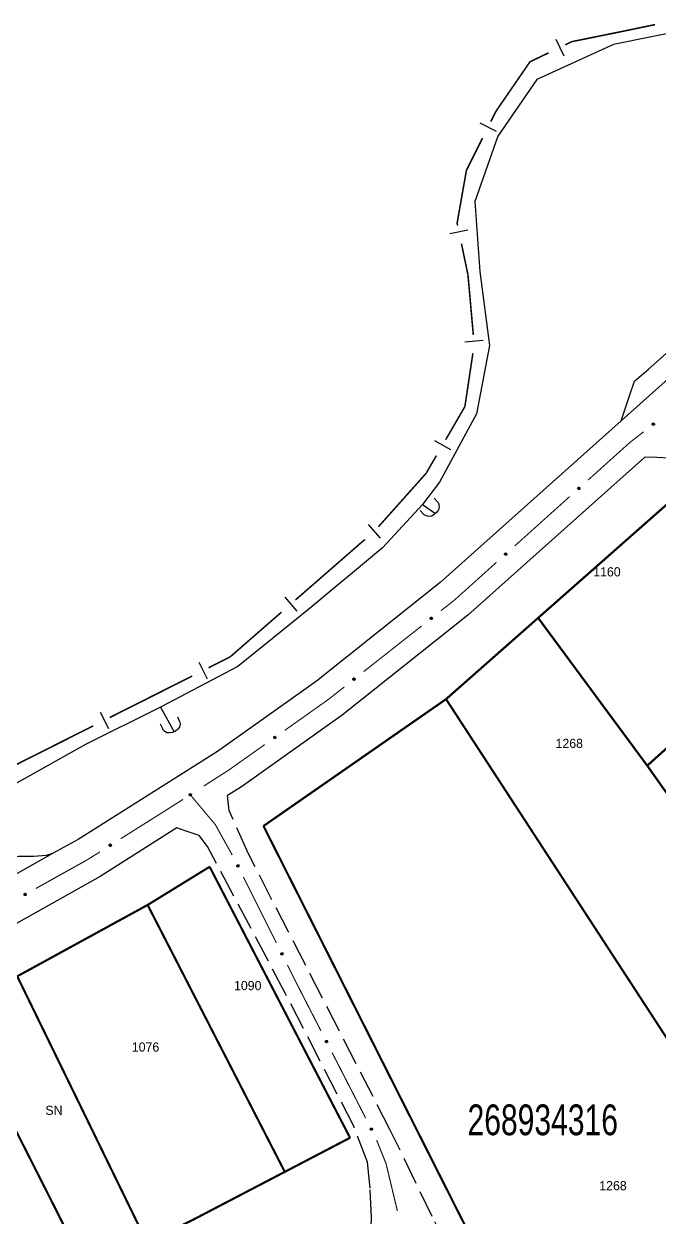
# Model space of a CAD drawing. Extents: x 205807 to 207855, y 4874692 to 4876446.
# Drawn here: x 206843.6 to 206947, y 4876194 to 4876388.1 of the extents above; entities that cross this region are included whole.
import ezdxf
from ezdxf.enums import TextEntityAlignment as Align

# ---------------------------------------------------------------- set-up
doc = ezdxf.new("R2010")
doc.units = 0
doc.header["$LTSCALE"] = 1.5
doc.header["$MEASUREMENT"] = 0
doc.linetypes.add('TRACO_11', pattern=[8, 3, -1, 3, -1])
doc.linetypes.add('TRACO_25', pattern=[8, 3, -1, 1, -1, 1, -1])
for name, color, linetype in [('CD_MALHA_LOTES', 7, 'CONTINUOUS'), ('CD_TXT_QUADRA', 7, 'CONTINUOUS'), ('HD-CURSO-PERENE', 170, 'CONTINUOUS'), ('LM-LIM-SETORES-BAIRROS', 250, 'CONTINUOUS'), ('RU-QUADRA', 210, 'CONTINUOUS'), ('SV-EIXO-RUA-PAV', 20, 'CONTINUOUS'), ('SV-FX-DOM-EST', 20, 'CONTINUOUS'), ('SV-PONTE-BUEIRO', 251, 'CONTINUOUS'), ('SV-RUA-NAO-PAV', 7, 'CONTINUOUS'), ('SV-RUA-PAVIM', 7, 'CONTINUOUS'), ('Th_NmrPort', 1, 'CONTINUOUS')]:
    doc.layers.add(name, color=color, linetype=linetype)
doc.styles.add('ARIAL', font='ARIAL.SHX')

# ---------------------------------------------------------------- blocks, each defined once
blk = doc.blocks.new('COD119', base_point=(206910.585966, 4876308.450231))
at = {"layer": 'SV-PONTE-BUEIRO'}
blk.add_lwpolyline([(206909.075966, 4876306.450231), (206909.075966, 4876307.283564), (206909.075966, 4876307.408564), (206909.201799, 4876307.741897), (206909.453466, 4876308.116897), (206909.830966, 4876308.325231), (206910.334299, 4876308.450231), (206910.837633, 4876308.450231), (206911.340966, 4876308.325231), (206911.718466, 4876308.116897), (206911.970133, 4876307.741897), (206912.095966, 4876307.408564), (206912.095966, 4876307.283564), (206912.095966, 4876306.450231)], dxfattribs=at)

msp = doc.modelspace()

# ---------------------------------------------------------------- linework, layer by layer
at = {"layer": 'CD_MALHA_LOTES', "linetype": 'Continuous', "const_width": 0.35, "flags": 128}
for points in [[(206927.296779, 4876291.463806), (206950.35817, 4876311.802683), (206956.142619, 4876302.631304)], [(206912.314957, 4876278.250664), (206927.296779, 4876291.463806)], [(206945.041522, 4876267.431613), (206927.296779, 4876291.463806)], [(206882.620648, 4876257.615039), (206912.314957, 4876278.250664)], [(206956.140664, 4876210.93356), (206912.314957, 4876278.250664)], [(206945.041522, 4876267.431613), (206956.142082, 4876277.429588)], [(206956.141534, 4876251.725286), (206945.041522, 4876267.431613)], [(206929.006185, 4876166.088669), (206914.639738, 4876194.146502), (206882.620648, 4876257.615039)], [(206863.774331, 4876244.775558), (206873.860594, 4876250.982416)], [(206873.860594, 4876250.982416), (206896.701001, 4876206.90028)], [(206842.567219, 4876233.166364), (206863.774331, 4876244.775558)], [(206886.086438, 4876201.3594), (206863.774331, 4876244.775558)], [(206863.652333, 4876189.912639), (206842.567219, 4876233.166364)], [(206854.361603, 4876184.207787), (206849.098987, 4876194.730954), (206832.563925, 4876227.423082)], [(206896.701001, 4876206.90028), (206886.086438, 4876201.3594)], [(206886.086438, 4876201.3594), (206871.058022, 4876193.514456), (206863.652333, 4876189.912639)]]:
    msp.add_lwpolyline(points, dxfattribs=at)
at = {"layer": 'HD-CURSO-PERENE', "linetype": 'Continuous'}
for points in [[(206956.144441, 4876388.091233, 2.238405), (206951.655798, 4876387.201262, 2.238405), (206939.56253, 4876384.721065, 2.238405), (206927.10506, 4876379.029947, 2.238405), (206920.723054, 4876369.819302, 2.238405), (206916.981408, 4876359.178507, 2.238405), (206917.790779, 4876347.786899, 2.238405), (206919.395411, 4876335.786089, 2.238405), (206917.277066, 4876324.677035, 2.238405), (206911.276191, 4876313.560895, 2.238405), (206908.494275, 4876309.926718, 2.238405), (206901.998512, 4876302.881272, 2.238405), (206889.972558, 4876292.882487, 2.238405), (206878.429683, 4876283.57883, 2.238405), (206865.887537, 4876276.963027, 2.238405), (206853.676652, 4876270.893929, 2.238405), (206841.558472, 4876264.098319, 2.238405)], [(206908.494275, 4876309.926718, 2.238405), (206910.59, 4876308.45, 5.46)], [(206865.89, 4876276.96, 2.24), (206868.08, 4876272.95, 5.46)]]:
    msp.add_polyline3d(points, dxfattribs=at)
at = {"layer": 'LM-LIM-SETORES-BAIRROS', "const_width": 0.25}
for points in [[(206946.303641, 4876387.969203), (206941.407669, 4876386.954578)], [(206940.752554, 4876386.818814), (206933.567789, 4876385.362035)], [(206941.407669, 4876386.954578), (206940.752554, 4876386.818814)], [(206932.773175, 4876385.20092), (206931.701689, 4876384.685019)], [(206933.567789, 4876385.362035), (206932.773175, 4876385.20092)], [(206925.96624, 4876381.923507), (206920.508095, 4876373.984387)], [(206926.295679, 4876382.082126), (206925.96624, 4876381.923507)], [(206928.998684, 4876383.383572), (206926.295679, 4876382.082126)], [(206920.419849, 4876373.856029), (206919.595083, 4876372.206497)], [(206920.508095, 4876373.984387), (206920.419849, 4876373.856029)], [(206918.253442, 4876369.523215), (206916.017373, 4876365.05108)], [(206915.629783, 4876364.275899), (206914.216331, 4876356.266337)], [(206916.017373, 4876365.05108), (206915.629783, 4876364.275899)], [(206914.216331, 4876356.266337), (206914.117131, 4876355.704203)], [(206914.117131, 4876355.704203), (206914.204914, 4876355.284097)], [(206914.818527, 4876352.347521), (206915.841216, 4876347.453227)], [(206915.841216, 4876347.453227), (206915.881892, 4876347.258562)], [(206915.881892, 4876347.258562), (206916.749682, 4876337.495924)], [(206916.680943, 4876334.517779), (206915.49422, 4876326.606288)], [(206915.377675, 4876325.829322), (206912.254219, 4876320.456979)], [(206915.49422, 4876326.606288), (206915.377675, 4876325.829322)], [(206910.746358, 4876317.863458), (206909.238496, 4876315.269936)], [(206909.074957, 4876314.988649), (206901.304152, 4876306.275928)], [(206909.238496, 4876315.269936), (206909.074957, 4876314.988649)], [(206899.115407, 4876304.23114), (206887.808048, 4876294.374993)], [(206885.546576, 4876292.403763), (206877.254513, 4876285.175922)], [(206877.183207, 4876285.113768), (206873.694996, 4876283.357466)], [(206877.254513, 4876285.175922), (206877.183207, 4876285.113768)], [(206871.015473, 4876282.008335), (206857.617855, 4876275.262682)], [(206854.938332, 4876273.913551), (206841.540714, 4876267.167897)]]:
    msp.add_lwpolyline(points, dxfattribs=at)
at = {"layer": 'LM-LIM-SETORES-BAIRROS'}
for points in [[(206930.149964, 4876385.602706), (206931.451411, 4876382.899701)], [(206917.806228, 4876371.98289), (206920.48951, 4876370.641249)], [(206912.941164, 4876353.998432), (206915.87774, 4876354.612045)], [(206915.344113, 4876336.367042), (206918.332331, 4876336.632661)], [(206910.454838, 4876320.346403), (206913.04836, 4876318.838541)], [(206899.63744, 4876306.676029), (206901.608669, 4876304.414557)], [(206886.068609, 4876294.848652), (206888.039839, 4876292.587181)], [(206872.127256, 4876284.247518), (206873.476387, 4876281.567994)], [(206856.050115, 4876276.152733), (206857.399246, 4876273.47321)]]:
    msp.add_lwpolyline(points, dxfattribs=at)
at = {"layer": 'RU-QUADRA', "linetype": 'Continuous', "const_width": 0.18, "flags": 128}
for points in [[(206929.006185, 4876166.088669), (206914.639738, 4876194.146502), (206882.620648, 4876257.615039), (206912.314957, 4876278.250664), (206927.296779, 4876291.463806), (206950.35817, 4876311.802683), (206956.142619, 4876302.631304), (206966.27908, 4876286.559709), (206967.94702, 4876287.992234), (207009.581467, 4876225.239784), (207008.644222, 4876224.224462), (207006.967658, 4876224.249161), (207020.138416, 4876206.437247), (207026.001258, 4876197.364524), (207023.528257, 4876195.725663), (207004.431437, 4876182.552642)], [(206833.167324, 4876173.733616), (206854.361603, 4876184.207787), (206863.652333, 4876189.912639), (206871.058022, 4876193.514456), (206886.086438, 4876201.3594), (206896.701001, 4876206.90028), (206873.860594, 4876250.982416), (206863.774331, 4876244.775558), (206842.567219, 4876233.166364)]]:
    msp.add_lwpolyline(points, dxfattribs=at)
at = {"layer": 'SV-EIXO-RUA-PAV', "const_width": 0.18}
for points in [[(206944.455556, 4876321.742944), (206942.877169, 4876320.514656)], [(206942.201731, 4876319.989036), (206935.39994, 4876313.877491)], [(206942.877169, 4876320.514656), (206942.201731, 4876319.989036)], [(206932.424575, 4876311.204066), (206923.49848, 4876303.18379)], [(206920.523115, 4876300.510364), (206913.828544, 4876294.495158)], [(206913.691644, 4876294.37215), (206911.480117, 4876292.628947)], [(206913.828544, 4876294.495158), (206913.691644, 4876294.37215)], [(206908.338695, 4876290.152767), (206898.914429, 4876282.724228)], [(206895.773007, 4876280.248048), (206893.41694, 4876278.390913)], [(206893.198135, 4876278.218443), (206886.083352, 4876273.174381)], [(206893.41694, 4876278.390913), (206893.198135, 4876278.218443)], [(206882.820211, 4876270.86096), (206877.109715, 4876266.812474)], [(206877.044428, 4876266.766189), (206872.904926, 4876264.107123)], [(206877.109715, 4876266.812474), (206877.044428, 4876266.766189)], [(206869.535684, 4876261.951174), (206866.159369, 4876259.806297)], [(206870.710138, 4876262.697272), (206874.565812, 4876258.100123)], [(206866.014098, 4876259.714011), (206859.390984, 4876255.541448)], [(206866.159369, 4876259.806297), (206866.014098, 4876259.714011)], [(206874.565812, 4876258.100123), (206874.789402, 4876257.833535)], [(206874.789402, 4876257.833535), (206877.534285, 4876252.892745)], [(206853.959093, 4876252.119357), (206845.592522, 4876247.452744)], [(206854.314435, 4876252.343222), (206853.959093, 4876252.119357)], [(206856.006618, 4876253.409297), (206854.314435, 4876252.343222)], [(206879.354239, 4876249.33144), (206884.720802, 4876238.598313)], [(206886.509657, 4876235.020605), (206887.851297, 4876232.337323)], [(206887.851297, 4876232.337323), (206888.28235, 4876231.475218)], [(206888.28235, 4876231.475218), (206891.949373, 4876224.324523)], [(206893.77464, 4876220.765253), (206899.250439, 4876210.087443)], [(206901.030709, 4876206.50769), (206902.516271, 4876202.793783)], [(206902.516271, 4876202.793783), (206902.559772, 4876202.685031)], [(206902.559772, 4876202.685031), (206904.395337, 4876195.018849)]]:
    msp.add_lwpolyline(points, dxfattribs=at)
at = {"layer": 'SV-EIXO-RUA-PAV'}
for points in [[(206946.214941, 4876322.972598), (206946.209576, 4876322.923985), (206946.195024, 4876322.883301), (206946.17312, 4876322.852863), (206946.146751, 4876322.831012), (206946.117256, 4876322.811696), (206946.083222, 4876322.798782), (206946.042274, 4876322.792816), (206945.99347, 4876322.797856), (206945.952774, 4876322.815503), (206945.921783, 4876322.83538), (206945.897415, 4876322.861565), (206945.879131, 4876322.890532), (206945.866886, 4876322.926328), (206945.861245, 4876322.967884), (206945.867501, 4876323.016835), (206945.882041, 4876323.056622), (206945.904, 4876323.085508), (206945.930479, 4876323.109839), (206945.960828, 4876323.129198), (206945.994309, 4876323.141682), (206946.03616, 4876323.147286), (206946.084393, 4876323.140471), (206946.124241, 4876323.126422), (206946.153427, 4876323.104874), (206946.176794, 4876323.078266), (206946.196528, 4876323.048918), (206946.210934, 4876323.015247), (206946.214941, 4876322.972598)], [(206934.092706, 4876312.554926), (206934.090788, 4876312.506055), (206934.079146, 4876312.464445), (206934.059447, 4876312.432535), (206934.034687, 4876312.408876), (206934.00663, 4876312.387525), (206933.973594, 4876312.372239), (206933.93317, 4876312.363396), (206933.884132, 4876312.364976), (206933.842291, 4876312.379704), (206933.809973, 4876312.397343), (206933.783817, 4876312.421741), (206933.763532, 4876312.449344), (206933.748789, 4876312.484185), (206933.740227, 4876312.525239), (206933.743009, 4876312.57451), (206933.754702, 4876312.615225), (206933.774567, 4876312.645589), (206933.799261, 4876312.67173), (206933.828166, 4876312.693184), (206933.860681, 4876312.708002), (206933.902032, 4876312.716548), (206933.950626, 4876312.713158), (206933.991367, 4876312.701959), (206934.022002, 4876312.682526), (206934.047191, 4876312.657635), (206934.068948, 4876312.629755), (206934.085696, 4876312.597185), (206934.092706, 4876312.554926)], [(206922.191246, 4876301.861224), (206922.189328, 4876301.812354), (206922.177686, 4876301.770744), (206922.157987, 4876301.738834), (206922.133227, 4876301.715175), (206922.10517, 4876301.693824), (206922.072134, 4876301.678538), (206922.031709, 4876301.669695), (206921.982672, 4876301.671275), (206921.94083, 4876301.686003), (206921.908513, 4876301.703642), (206921.882356, 4876301.728039), (206921.862071, 4876301.755643), (206921.847328, 4876301.790484), (206921.838767, 4876301.831538), (206921.841549, 4876301.880809), (206921.853242, 4876301.921523), (206921.873106, 4876301.951888), (206921.897801, 4876301.978029), (206921.926706, 4876301.999483), (206921.959221, 4876302.014301), (206922.000572, 4876302.022847), (206922.049166, 4876302.019456), (206922.089907, 4876302.008257), (206922.120542, 4876301.988825), (206922.145731, 4876301.963934), (206922.167488, 4876301.936053), (206922.184236, 4876301.903484), (206922.191246, 4876301.861224)], [(206910.090391, 4876291.39335), (206910.085329, 4876291.344704), (206910.07103, 4876291.303931), (206910.049316, 4876291.273356), (206910.023083, 4876291.251342), (206909.993709, 4876291.231842), (206909.959757, 4876291.218717), (206909.918847, 4876291.212496), (206909.870013, 4876291.217233), (206909.829207, 4876291.234626), (206909.798093, 4876291.25431), (206909.773563, 4876291.280342), (206909.755098, 4876291.309195), (206909.742631, 4876291.344914), (206909.736732, 4876291.386434), (206909.742682, 4876291.435423), (206909.756975, 4876291.4753), (206909.778754, 4876291.504321), (206909.805081, 4876291.528817), (206909.835308, 4876291.548365), (206909.868711, 4876291.561057), (206909.910526, 4876291.566921), (206909.9588, 4876291.560407), (206909.998735, 4876291.546606), (206910.028055, 4876291.52524), (206910.051588, 4876291.498778), (206910.071503, 4876291.469554), (206910.086118, 4876291.435973), (206910.090391, 4876291.39335)], [(206897.524703, 4876281.48863), (206897.51964, 4876281.439985), (206897.505341, 4876281.399211), (206897.483627, 4876281.368637), (206897.457395, 4876281.346622), (206897.428021, 4876281.327123), (206897.394068, 4876281.313998), (206897.353158, 4876281.307777), (206897.304324, 4876281.312513), (206897.263518, 4876281.329906), (206897.232405, 4876281.34959), (206897.207874, 4876281.375623), (206897.18941, 4876281.404475), (206897.176942, 4876281.440194), (206897.171043, 4876281.481714), (206897.176994, 4876281.530703), (206897.191286, 4876281.57058), (206897.213065, 4876281.599602), (206897.239392, 4876281.624097), (206897.269619, 4876281.643645), (206897.303022, 4876281.656337), (206897.344837, 4876281.662201), (206897.393112, 4876281.655687), (206897.433047, 4876281.641887), (206897.462366, 4876281.620521), (206897.485899, 4876281.594058), (206897.505815, 4876281.564834), (206897.52043, 4876281.531254), (206897.524703, 4876281.48863)], [(206884.63266, 4876272.010967), (206884.625132, 4876271.962641), (206884.608781, 4876271.922647), (206884.585542, 4876271.893214), (206884.558225, 4876271.872561), (206884.527899, 4876271.854579), (206884.493323, 4876271.843195), (206884.45215, 4876271.83906), (206884.40362, 4876271.846271), (206884.36375, 4876271.865714), (206884.333676, 4876271.886953), (206884.3105, 4876271.914198), (206884.293525, 4876271.943951), (206884.282887, 4876271.980257), (206884.279105, 4876272.022023), (206884.287536, 4876272.070647), (206884.303836, 4876272.109746), (206884.327061, 4876272.137624), (206884.354598, 4876272.160751), (206884.385779, 4876272.178738), (206884.419783, 4876272.189717), (206884.461842, 4876272.19345), (206884.509724, 4876272.184492), (206884.548906, 4876272.168681), (206884.577103, 4876272.145853), (206884.599261, 4876272.11823), (206884.617667, 4876272.088032), (206884.630557, 4876272.053752), (206884.63266, 4876272.010967)], [(206870.890443, 4876262.6814), (206870.880474, 4876262.633518), (206870.862115, 4876262.594405), (206870.837413, 4876262.56619), (206870.809083, 4876262.546949), (206870.777883, 4876262.530529), (206870.742774, 4876262.520914), (206870.701444, 4876262.518874), (206870.653342, 4876262.528537), (206870.614511, 4876262.549978), (206870.585553, 4876262.572716), (206870.563789, 4876262.601101), (206870.548345, 4876262.631677), (206870.539564, 4876262.668476), (206870.537905, 4876262.710381), (206870.548793, 4876262.758514), (206870.567055, 4876262.796736), (206870.591664, 4876262.8234), (206870.62034, 4876262.845099), (206870.652393, 4876262.861481), (206870.686911, 4876262.870721), (206870.729105, 4876262.872315), (206870.77647, 4876262.860939), (206870.8148, 4876262.84316), (206870.841802, 4876262.818932), (206870.86253, 4876262.79022), (206870.87938, 4876262.759127), (206870.890514, 4876262.724237), (206870.890443, 4876262.6814)], [(206857.879045, 4876254.458822), (206857.868895, 4876254.410978), (206857.850388, 4876254.371934), (206857.82558, 4876254.343812), (206857.797178, 4876254.324678), (206857.765917, 4876254.308375), (206857.730772, 4876254.298893), (206857.689435, 4876254.297008), (206857.64137, 4876254.306853), (206857.602619, 4876254.32844), (206857.573747, 4876254.351286), (206857.55209, 4876254.379753), (206857.536762, 4876254.410388), (206857.528119, 4876254.447219), (206857.526618, 4876254.48913), (206857.537687, 4876254.537221), (206857.556092, 4876254.575375), (206857.580802, 4876254.601945), (206857.609559, 4876254.623537), (206857.641674, 4876254.639798), (206857.676226, 4876254.648908), (206857.718426, 4876254.650343), (206857.765748, 4876254.638789), (206857.804011, 4876254.620866), (206857.830921, 4876254.596536), (206857.851541, 4876254.567746), (206857.868274, 4876254.53659), (206857.879277, 4876254.501658), (206857.879045, 4876254.458822)], [(206878.494015, 4876251.298035), (206878.540628, 4876251.283228), (206878.577662, 4876251.26097), (206878.603207, 4876251.233516), (206878.619454, 4876251.203369), (206878.632602, 4876251.170656), (206878.638581, 4876251.134749), (206878.63639, 4876251.093426), (206878.621864, 4876251.046563), (206878.59657, 4876251.010124), (206878.570994, 4876250.98364), (206878.540534, 4876250.964888), (206878.508541, 4876250.952648), (206878.471037, 4876250.94767), (206878.429182, 4876250.9503), (206878.382413, 4876250.966046), (206878.346256, 4876250.988116), (206878.322245, 4876251.01532), (206878.303587, 4876251.046062), (206878.290564, 4876251.079621), (206878.284898, 4876251.114901), (206878.287621, 4876251.157038), (206878.303775, 4876251.202994), (206878.325375, 4876251.239307), (206878.352235, 4876251.263694), (206878.382914, 4876251.281381), (206878.415565, 4876251.294968), (206878.451409, 4876251.302481), (206878.494015, 4876251.298035)], [(206844.024955, 4876246.452358), (206844.012266, 4876246.405124), (206843.991702, 4876246.367123), (206843.965429, 4876246.340366), (206843.936046, 4876246.322775), (206843.903959, 4876246.308164), (206843.868358, 4876246.30057), (206843.826979, 4876246.300895), (206843.779508, 4876246.313291), (206843.741965, 4876246.336915), (206843.714353, 4876246.36127), (206843.694246, 4876246.390852), (206843.680575, 4876246.422261), (206843.67391, 4876246.459502), (206843.674648, 4876246.501432), (206843.688268, 4876246.548865), (206843.708684, 4876246.585981), (206843.734777, 4876246.611195), (206843.764645, 4876246.631221), (206843.797582, 4876246.645745), (206843.832571, 4876246.652998), (206843.874788, 4876246.652178), (206843.921425, 4876246.638115), (206843.958677, 4876246.618175), (206843.984251, 4876246.592444), (206844.003304, 4876246.562594), (206844.01835, 4876246.530589), (206844.027473, 4876246.495121), (206844.024955, 4876246.452358)], [(206885.649433, 4876236.9872), (206885.696046, 4876236.972393), (206885.733079, 4876236.950135), (206885.758624, 4876236.922681), (206885.774871, 4876236.892534), (206885.78802, 4876236.85982), (206885.793999, 4876236.823914), (206885.791807, 4876236.782591), (206885.777282, 4876236.735728), (206885.751988, 4876236.699289), (206885.726411, 4876236.672805), (206885.695952, 4876236.654053), (206885.663958, 4876236.641813), (206885.626455, 4876236.636835), (206885.5846, 4876236.639465), (206885.53783, 4876236.655211), (206885.501673, 4876236.677281), (206885.477662, 4876236.704485), (206885.459005, 4876236.735227), (206885.445982, 4876236.768786), (206885.440315, 4876236.804066), (206885.443039, 4876236.846203), (206885.459192, 4876236.892158), (206885.480793, 4876236.928472), (206885.507652, 4876236.952859), (206885.538331, 4876236.970546), (206885.570982, 4876236.984132), (206885.606826, 4876236.991646), (206885.649433, 4876236.9872)], [(206892.894394, 4876222.722969), (206892.941156, 4876222.708638), (206892.978415, 4876222.686759), (206893.004238, 4876222.659567), (206893.020793, 4876222.629588), (206893.034274, 4876222.59701), (206893.040619, 4876222.561166), (206893.038849, 4876222.519823), (206893.024803, 4876222.472814), (206892.999882, 4876222.436119), (206892.974577, 4876222.409375), (206892.94431, 4876222.390314), (206892.912443, 4876222.377748), (206892.874992, 4876222.372388), (206892.833113, 4876222.37459), (206892.786185, 4876222.389858), (206892.749805, 4876222.411558), (206892.725518, 4876222.438516), (206892.706547, 4876222.469065), (206892.693182, 4876222.50249), (206892.687157, 4876222.537711), (206892.68945, 4876222.579873), (206892.705134, 4876222.625991), (206892.726362, 4876222.662523), (206892.752972, 4876222.687182), (206892.783469, 4876222.705182), (206892.815979, 4876222.719101), (206892.851745, 4876222.726979), (206892.894394, 4876222.722969)], [(206900.195461, 4876208.485889), (206900.242222, 4876208.471559), (206900.279481, 4876208.44968), (206900.305305, 4876208.422487), (206900.321859, 4876208.392508), (206900.33534, 4876208.35993), (206900.341685, 4876208.324086), (206900.339916, 4876208.282744), (206900.325869, 4876208.235734), (206900.300948, 4876208.199039), (206900.275643, 4876208.172296), (206900.245377, 4876208.153234), (206900.213509, 4876208.140668), (206900.176059, 4876208.135308), (206900.134179, 4876208.137511), (206900.087252, 4876208.152779), (206900.050871, 4876208.174479), (206900.026584, 4876208.201437), (206900.007613, 4876208.231986), (206899.994249, 4876208.26541), (206899.988223, 4876208.300631), (206899.990516, 4876208.342793), (206900.0062, 4876208.388911), (206900.027429, 4876208.425444), (206900.054038, 4876208.450103), (206900.084535, 4876208.468102), (206900.117046, 4876208.482021), (206900.152811, 4876208.4899), (206900.195461, 4876208.485889)]]:
    msp.add_lwpolyline(points, close=True, dxfattribs=at)
for points in [[(206946.03616, 4876323.147286), (206945.861245, 4876322.967884)], [(206946.058185, 4876323.140313), (206945.866154, 4876322.949379)], [(206946.084393, 4876323.140471), (206945.866886, 4876322.926328)], [(206945.994309, 4876323.141682), (206945.867501, 4876323.016835)], [(206946.01235, 4876323.139224), (206945.87021, 4876322.99749)], [(206946.101989, 4876323.132904), (206945.876096, 4876322.912162)], [(206946.124241, 4876323.126422), (206945.879131, 4876322.890532)], [(206945.974534, 4876323.132273), (206945.879534, 4876323.041055)], [(206945.960828, 4876323.129198), (206945.882041, 4876323.056622)], [(206946.135623, 4876323.114124), (206945.890347, 4876322.878298)], [(206946.153427, 4876323.104874), (206945.897415, 4876322.861565)], [(206946.162796, 4876323.090315), (206945.909382, 4876322.851615)], [(206946.176794, 4876323.078266), (206945.921783, 4876322.83538)], [(206946.184345, 4876323.060401), (206945.9423, 4876322.827089)], [(206946.196528, 4876323.048918), (206945.952774, 4876322.815503)], [(206946.199911, 4876323.02929), (206945.97701, 4876322.809147)], [(206946.210934, 4876323.015247), (206945.99347, 4876322.797856)], [(206946.211169, 4876322.994826), (206946.019498, 4876322.798985)], [(206946.214941, 4876322.972598), (206946.042274, 4876322.792816)], [(206946.210943, 4876322.946237), (206946.068326, 4876322.800673)], [(206946.209576, 4876322.923985), (206946.083222, 4876322.798782)], [(206946.20138, 4876322.900757), (206946.106619, 4876322.811454)], [(206946.195024, 4876322.883301), (206946.117256, 4876322.811696)], [(206933.902032, 4876312.716548), (206933.740227, 4876312.525239)], [(206933.860681, 4876312.708002), (206933.743009, 4876312.57451)], [(206933.924495, 4876312.711149), (206933.74643, 4876312.507127)], [(206933.878851, 4876312.706825), (206933.747078, 4876312.555405)], [(206933.950626, 4876312.713158), (206933.748789, 4876312.484185)], [(206933.84162, 4876312.69722), (206933.753301, 4876312.599519)], [(206933.828166, 4876312.693184), (206933.754702, 4876312.615225)], [(206933.968713, 4876312.706853), (206933.758977, 4876312.470706)], [(206933.991367, 4876312.701959), (206933.763532, 4876312.449344)], [(206934.003589, 4876312.690495), (206933.775584, 4876312.437932)], [(206934.022002, 4876312.682526), (206933.783817, 4876312.421741)], [(206934.032376, 4876312.668665), (206933.796456, 4876312.412661)], [(206934.047191, 4876312.657635), (206933.809973, 4876312.397343)], [(206934.055984, 4876312.640348), (206933.831024, 4876312.390522)], [(206934.068948, 4876312.629755), (206933.842291, 4876312.379704)], [(206934.073709, 4876312.610414), (206933.866915, 4876312.375076)], [(206934.085696, 4876312.597185), (206933.884132, 4876312.364976)], [(206934.087374, 4876312.576831), (206933.910015, 4876312.367941)], [(206934.092706, 4876312.554926), (206933.93317, 4876312.363396)], [(206934.09058, 4876312.528348), (206933.958601, 4876312.373074)], [(206934.090788, 4876312.506055), (206933.973594, 4876312.372239)], [(206934.084254, 4876312.482306), (206933.996038, 4876312.386533)], [(206934.079146, 4876312.464445), (206934.00663, 4876312.387525)], [(206922.000572, 4876302.022847), (206921.838767, 4876301.831538)], [(206921.959221, 4876302.014301), (206921.841549, 4876301.880809)], [(206922.023035, 4876302.017448), (206921.84497, 4876301.813426)], [(206921.97739, 4876302.013124), (206921.845618, 4876301.861704)], [(206922.049166, 4876302.019456), (206921.847328, 4876301.790484)], [(206921.94016, 4876302.003519), (206921.851841, 4876301.905818)], [(206921.926706, 4876301.999483), (206921.853242, 4876301.921523)], [(206922.067252, 4876302.013152), (206921.857517, 4876301.777005)], [(206922.089907, 4876302.008257), (206921.862071, 4876301.755643)], [(206922.102129, 4876301.996794), (206921.874123, 4876301.744231)], [(206922.120542, 4876301.988825), (206921.882356, 4876301.728039)], [(206922.130915, 4876301.974964), (206921.894996, 4876301.718959)], [(206922.145731, 4876301.963934), (206921.908513, 4876301.703642)], [(206922.154524, 4876301.946647), (206921.929564, 4876301.696821)], [(206922.167488, 4876301.936053), (206921.94083, 4876301.686003)], [(206922.172249, 4876301.916713), (206921.965455, 4876301.681375)], [(206922.184236, 4876301.903484), (206921.982672, 4876301.671275)], [(206922.185914, 4876301.88313), (206922.008555, 4876301.67424)], [(206922.191246, 4876301.861224), (206922.031709, 4876301.669695)], [(206922.18912, 4876301.834647), (206922.057141, 4876301.679373)], [(206922.189328, 4876301.812354), (206922.072134, 4876301.678538)], [(206922.182794, 4876301.788605), (206922.094578, 4876301.692832)], [(206922.177686, 4876301.770744), (206922.10517, 4876301.693824)], [(206909.910526, 4876291.566921), (206909.736732, 4876291.386434)], [(206909.932595, 4876291.560085), (206909.741755, 4876291.36796)], [(206909.9588, 4876291.560407), (206909.742631, 4876291.344914)], [(206909.868711, 4876291.561057), (206909.742682, 4876291.435423)], [(206909.886766, 4876291.558711), (206909.745512, 4876291.416095)], [(206909.976443, 4876291.55295), (206909.751929, 4876291.330806)], [(206909.848994, 4876291.551525), (206909.754564, 4876291.459717)], [(206909.998735, 4876291.546606), (206909.755098, 4876291.309195)], [(206909.835308, 4876291.548365), (206909.756975, 4876291.4753)], [(206910.010194, 4876291.534379), (206909.76639, 4876291.29703)], [(206910.028055, 4876291.52524), (206909.773563, 4876291.280342)], [(206910.037514, 4876291.51074), (206909.785591, 4876291.270467)], [(206910.051588, 4876291.498778), (206909.798093, 4876291.25431)], [(206910.059249, 4876291.480961), (206909.818661, 4876291.246147)], [(206910.071503, 4876291.469554), (206909.829207, 4876291.234626)], [(206910.075009, 4876291.449947), (206909.853483, 4876291.228421)], [(206910.086118, 4876291.435973), (206909.870013, 4876291.217233)], [(206910.086481, 4876291.415553), (206909.896033, 4876291.218524)], [(206910.090391, 4876291.39335), (206909.918847, 4876291.212496)], [(206910.086557, 4876291.366964), (206909.944849, 4876291.220516)], [(206910.085329, 4876291.344704), (206909.959757, 4876291.218717)], [(206910.077278, 4876291.321426), (206909.983075, 4876291.231535)], [(206910.07103, 4876291.303931), (206909.993709, 4876291.231842)], [(206897.344837, 4876281.662201), (206897.171043, 4876281.481714)], [(206897.366906, 4876281.655366), (206897.176067, 4876281.463241)], [(206897.393112, 4876281.655687), (206897.176942, 4876281.440194)], [(206897.303022, 4876281.656337), (206897.176994, 4876281.530703)], [(206897.321078, 4876281.653992), (206897.179824, 4876281.511376)], [(206897.410755, 4876281.64823), (206897.186241, 4876281.426086)], [(206897.283306, 4876281.646805), (206897.188876, 4876281.554998)], [(206897.433047, 4876281.641887), (206897.18941, 4876281.404475)], [(206897.269619, 4876281.643645), (206897.191286, 4876281.57058)], [(206897.444505, 4876281.629659), (206897.200702, 4876281.392311)], [(206897.462366, 4876281.620521), (206897.207874, 4876281.375623)], [(206897.471825, 4876281.60602), (206897.219903, 4876281.365747)], [(206897.485899, 4876281.594058), (206897.232405, 4876281.34959)], [(206897.493561, 4876281.576241), (206897.252972, 4876281.341427)], [(206897.505815, 4876281.564834), (206897.263518, 4876281.329906)], [(206897.50932, 4876281.545227), (206897.287794, 4876281.323701)], [(206897.52043, 4876281.531254), (206897.304324, 4876281.312513)], [(206897.520793, 4876281.510834), (206897.330344, 4876281.313804)], [(206897.524703, 4876281.48863), (206897.353158, 4876281.307777)], [(206897.520868, 4876281.462245), (206897.37916, 4876281.315796)], [(206897.51964, 4876281.439985), (206897.394068, 4876281.313998)], [(206897.511589, 4876281.416706), (206897.417386, 4876281.326815)], [(206897.505341, 4876281.399211), (206897.428021, 4876281.327123)], [(206884.461842, 4876272.19345), (206884.279105, 4876272.022023)], [(206884.509724, 4876272.184492), (206884.282887, 4876271.980257)], [(206884.483535, 4876272.185502), (206884.283184, 4876272.003318)], [(206884.419783, 4876272.189717), (206884.287536, 4876272.070647)], [(206884.437697, 4876272.186457), (206884.289381, 4876272.051201)], [(206884.526965, 4876272.176148), (206884.291458, 4876271.965695)], [(206884.548906, 4876272.168681), (206884.293525, 4876271.943951)], [(206884.399608, 4876272.181199), (206884.300637, 4876272.094306)], [(206884.385779, 4876272.178738), (206884.303836, 4876272.109746)], [(206884.559728, 4876272.155887), (206884.304184, 4876271.931229)], [(206884.577103, 4876272.145853), (206884.3105, 4876271.914198)], [(206884.585813, 4876272.130891), (206884.322011, 4876271.903724)], [(206884.599261, 4876272.11823), (206884.333676, 4876271.886953)], [(206884.606008, 4876272.100047), (206884.353803, 4876271.877756)], [(206884.617667, 4876272.088032), (206884.36375, 4876271.865714)], [(206884.620171, 4876272.068272), (206884.387679, 4876271.858284)], [(206884.630557, 4876272.053752), (206884.40362, 4876271.846271)], [(206884.629882, 4876272.03334), (206884.429672, 4876271.846238)], [(206884.63266, 4876272.010967), (206884.45215, 4876271.83906)], [(206884.62749, 4876271.98481), (206884.478526, 4876271.845748)], [(206884.625132, 4876271.962641), (206884.493323, 4876271.843195)], [(206884.61591, 4876271.939802), (206884.517262, 4876271.854811)], [(206884.608781, 4876271.922647), (206884.527899, 4876271.854579)], [(206870.729105, 4876262.872315), (206870.537905, 4876262.710381)], [(206870.77647, 4876262.860939), (206870.539564, 4876262.668476)], [(206870.750367, 4876262.863277), (206870.54103, 4876262.691493)], [(206870.793266, 4876262.851732), (206870.547384, 4876262.653499)], [(206870.8148, 4876262.84316), (206870.548345, 4876262.631677)], [(206870.686911, 4876262.870721), (206870.548793, 4876262.758514)], [(206870.704636, 4876262.866557), (206870.549648, 4876262.738999)], [(206870.824959, 4876262.829834), (206870.558345, 4876262.618431)], [(206870.66633, 4876262.863238), (206870.563077, 4876262.781478)], [(206870.841802, 4876262.818932), (206870.563789, 4876262.601101)], [(206870.652393, 4876262.861481), (206870.567055, 4876262.796736)], [(206870.849742, 4876262.803547), (206870.574754, 4876262.590057)], [(206870.86253, 4876262.79022), (206870.585553, 4876262.572716)], [(206870.868345, 4876262.771717), (206870.605187, 4876262.562509)], [(206870.87938, 4876262.759127), (206870.614511, 4876262.549978)], [(206870.880879, 4876262.739265), (206870.638032, 4876262.541343)], [(206870.890514, 4876262.724237), (206870.653342, 4876262.528537)], [(206870.888805, 4876262.703886), (206870.679359, 4876262.527183)], [(206870.890443, 4876262.6814), (206870.701444, 4876262.518874)], [(206870.883953, 4876262.655539), (206870.728126, 4876262.524215)], [(206870.880474, 4876262.633518), (206870.742774, 4876262.520914)], [(206870.870104, 4876262.611177), (206870.767272, 4876262.531301)], [(206870.862115, 4876262.594405), (206870.777883, 4876262.530529)], [(206857.718426, 4876254.650343), (206857.526618, 4876254.48913)], [(206857.765748, 4876254.638789), (206857.528119, 4876254.447219)], [(206857.739654, 4876254.641225), (206857.529671, 4876254.47023)], [(206857.782509, 4876254.629518), (206857.535883, 4876254.432212)], [(206857.804011, 4876254.620866), (206857.536762, 4876254.410388)], [(206857.676226, 4876254.648908), (206857.537687, 4876254.537221)], [(206857.693935, 4876254.644677), (206857.538469, 4876254.517704)], [(206857.81412, 4876254.607501), (206857.546712, 4876254.397103)], [(206857.655617, 4876254.641502), (206857.552057, 4876254.560132)], [(206857.830921, 4876254.596536), (206857.55209, 4876254.379753)], [(206857.641674, 4876254.639798), (206857.556092, 4876254.575375)], [(206857.838803, 4876254.581121), (206857.563014, 4876254.368668)], [(206857.851541, 4876254.567746), (206857.573747, 4876254.351286)], [(206857.857287, 4876254.549222), (206857.593343, 4876254.341006)], [(206857.868274, 4876254.53659), (206857.602619, 4876254.32844)], [(206857.869698, 4876254.516722), (206857.626108, 4876254.319717)], [(206857.879277, 4876254.501658), (206857.64137, 4876254.306853)], [(206857.877491, 4876254.481313), (206857.667381, 4876254.305401)], [(206857.879045, 4876254.458822), (206857.689435, 4876254.297008)], [(206857.872457, 4876254.432986), (206857.716136, 4876254.302249)], [(206857.868895, 4876254.410978), (206857.730772, 4876254.298893)], [(206857.858441, 4876254.388675), (206857.755309, 4876254.309187)], [(206857.850388, 4876254.371934), (206857.765917, 4876254.308375)], [(206878.284898, 4876251.114901), (206878.382413, 4876250.966046)], [(206878.287621, 4876251.157038), (206878.429182, 4876250.9503)], [(206878.29024, 4876251.093664), (206878.361027, 4876250.982601)], [(206878.290564, 4876251.079621), (206878.346256, 4876250.988116)], [(206878.290851, 4876251.132108), (206878.401913, 4876250.964904)], [(206878.298784, 4876251.177265), (206878.448291, 4876250.951479)], [(206878.303775, 4876251.202994), (206878.471037, 4876250.94767)], [(206878.31465, 4876251.218761), (206878.486735, 4876250.95392)], [(206878.325375, 4876251.239307), (206878.508541, 4876250.952648)], [(206878.339669, 4876251.248052), (206878.522739, 4876250.961243)], [(206878.352235, 4876251.263694), (206878.540534, 4876250.964888)], [(206878.36835, 4876251.270021), (206878.552641, 4876250.974668)], [(206878.382914, 4876251.281381), (206878.570994, 4876250.98364)], [(206878.401913, 4876251.285277), (206878.583152, 4876251.002129)], [(206878.415565, 4876251.294968), (206878.59657, 4876251.010124)], [(206878.435476, 4876251.29443), (206878.607561, 4876251.03264)], [(206878.451409, 4876251.302481), (206878.621864, 4876251.046563)], [(206878.47148, 4876251.298702), (206878.625868, 4876251.072305)], [(206878.494015, 4876251.298035), (206878.63639, 4876251.093426)], [(206878.519078, 4876251.288938), (206878.633802, 4876251.120514)], [(206878.540628, 4876251.283228), (206878.638581, 4876251.134749)], [(206878.561794, 4876251.270631), (206878.63075, 4876251.160179)], [(206878.577662, 4876251.26097), (206878.632602, 4876251.170656)], [(206843.921425, 4876246.638115), (206843.67391, 4876246.459502)], [(206843.874788, 4876246.652178), (206843.674648, 4876246.501432)], [(206843.895498, 4876246.64194), (206843.676689, 4876246.482397)], [(206843.958677, 4876246.618175), (206843.680575, 4876246.422261)], [(206843.937668, 4876246.627963), (206843.680862, 4876246.444101)], [(206843.850029, 4876246.647828), (206843.688007, 4876246.529333)], [(206843.832571, 4876246.652998), (206843.688268, 4876246.548865)], [(206843.968058, 4876246.604291), (206843.689802, 4876246.408465)], [(206843.984251, 4876246.592444), (206843.694246, 4876246.390852)], [(206843.811596, 4876246.646702), (206843.703841, 4876246.570976)], [(206843.991298, 4876246.57663), (206843.704563, 4876246.3792)], [(206843.797582, 4876246.645745), (206843.708684, 4876246.585981)], [(206844.003304, 4876246.562594), (206843.714353, 4876246.36127)], [(206844.008053, 4876246.54379), (206843.733372, 4876246.349958)], [(206844.01835, 4876246.530589), (206843.741965, 4876246.336915)], [(206844.018712, 4876246.510674), (206843.764954, 4876246.326951)], [(206844.027473, 4876246.495121), (206843.779508, 4876246.313291)], [(206844.024604, 4876246.4749), (206843.805405, 4876246.310452)], [(206844.024955, 4876246.452358), (206843.826979, 4876246.300895)], [(206844.016998, 4876246.42691), (206843.853922, 4876246.304703)], [(206844.012266, 4876246.405124), (206843.868358, 4876246.30057)], [(206844.000637, 4876246.383411), (206843.893409, 4876246.309541)], [(206843.991702, 4876246.367123), (206843.903959, 4876246.308164)], [(206885.440315, 4876236.804066), (206885.53783, 4876236.655211)], [(206885.443039, 4876236.846203), (206885.5846, 4876236.639465)], [(206885.445658, 4876236.782828), (206885.516445, 4876236.671766)], [(206885.445982, 4876236.768786), (206885.501673, 4876236.677281)], [(206885.446268, 4876236.821273), (206885.55733, 4876236.654069)], [(206885.454201, 4876236.86643), (206885.603708, 4876236.640644)], [(206885.459192, 4876236.892158), (206885.626455, 4876236.636835)], [(206885.470067, 4876236.907926), (206885.642153, 4876236.643085)], [(206885.480793, 4876236.928472), (206885.663958, 4876236.641813)], [(206885.495087, 4876236.937217), (206885.678157, 4876236.650408)], [(206885.507652, 4876236.952859), (206885.695952, 4876236.654053)], [(206885.523768, 4876236.959186), (206885.708058, 4876236.663833)], [(206885.538331, 4876236.970546), (206885.726411, 4876236.672805)], [(206885.55733, 4876236.974442), (206885.73857, 4876236.691294)], [(206885.570982, 4876236.984132), (206885.751988, 4876236.699289)], [(206885.590893, 4876236.983595), (206885.762979, 4876236.721805)], [(206885.606826, 4876236.991646), (206885.777282, 4876236.735728)], [(206885.626897, 4876236.987867), (206885.781286, 4876236.76147)], [(206885.649433, 4876236.9872), (206885.791807, 4876236.782591)], [(206885.674495, 4876236.978103), (206885.789219, 4876236.809679)], [(206885.696046, 4876236.972393), (206885.793999, 4876236.823914)], [(206885.717212, 4876236.959796), (206885.786168, 4876236.849344)], [(206885.733079, 4876236.950135), (206885.78802, 4876236.85982)], [(206892.687157, 4876222.537711), (206892.786185, 4876222.389858)], [(206892.68945, 4876222.579873), (206892.833113, 4876222.37459)], [(206892.692715, 4876222.516528), (206892.764632, 4876222.406194)], [(206892.692933, 4876222.554977), (206892.805696, 4876222.388915)], [(206892.700405, 4876222.600213), (206892.852208, 4876222.375964)], [(206892.705134, 4876222.625991), (206892.874992, 4876222.372388)], [(206892.715847, 4876222.641869), (206892.890626, 4876222.378797)], [(206892.726362, 4876222.662523), (206892.912443, 4876222.377748)], [(206892.740566, 4876222.671414), (206892.926553, 4876222.386487)], [(206892.752972, 4876222.687182), (206892.94431, 4876222.390314)], [(206892.769022, 4876222.693674), (206892.956316, 4876222.400217)], [(206892.783469, 4876222.705182), (206892.974577, 4876222.409375)], [(206892.802427, 4876222.709271), (206892.986546, 4876222.427987)], [(206892.815979, 4876222.719101), (206892.999882, 4876222.436119)], [(206892.835895, 4876222.718767), (206893.010643, 4876222.458746)], [(206892.851745, 4876222.726979), (206893.024803, 4876222.472814)], [(206892.871853, 4876222.723405), (206893.028544, 4876222.498596)], [(206892.894394, 4876222.722969), (206893.038849, 4876222.519823)], [(206892.919548, 4876222.714128), (206893.035985, 4876222.546883)], [(206892.941156, 4876222.708638), (206893.040619, 4876222.561166)], [(206892.962449, 4876222.696258), (206893.032529, 4876222.586515)], [(206892.978415, 4876222.686759), (206893.034274, 4876222.59701)], [(206892.693182, 4876222.50249), (206892.749805, 4876222.411558)], [(206899.988223, 4876208.300631), (206900.087252, 4876208.152779)], [(206899.990516, 4876208.342793), (206900.134179, 4876208.137511)], [(206899.993782, 4876208.279449), (206900.065698, 4876208.169115)], [(206899.994, 4876208.317898), (206900.106762, 4876208.151836)], [(206899.994249, 4876208.26541), (206900.050871, 4876208.174479)], [(206900.001472, 4876208.363134), (206900.153275, 4876208.138885)], [(206900.0062, 4876208.388911), (206900.176059, 4876208.135308)], [(206900.016913, 4876208.404789), (206900.191692, 4876208.141718)], [(206900.027429, 4876208.425444), (206900.213509, 4876208.140668)], [(206900.041633, 4876208.434334), (206900.22762, 4876208.149408)], [(206900.054038, 4876208.450103), (206900.245377, 4876208.153234)], [(206900.070088, 4876208.456594), (206900.257382, 4876208.163137)], [(206900.084535, 4876208.468102), (206900.275643, 4876208.172296)], [(206900.103493, 4876208.472192), (206900.287612, 4876208.190908)], [(206900.117046, 4876208.482021), (206900.300948, 4876208.199039)], [(206900.136961, 4876208.481687), (206900.311709, 4876208.221667)], [(206900.152811, 4876208.4899), (206900.325869, 4876208.235734)], [(206900.172919, 4876208.486326), (206900.32961, 4876208.261517)], [(206900.195461, 4876208.485889), (206900.339916, 4876208.282744)], [(206900.220615, 4876208.477048), (206900.337051, 4876208.309803)], [(206900.242222, 4876208.471559), (206900.341685, 4876208.324086)], [(206900.263516, 4876208.459178), (206900.333595, 4876208.349435)], [(206900.279481, 4876208.44968), (206900.33534, 4876208.35993)]]:
    msp.add_lwpolyline(points, dxfattribs=at)
at = {"layer": 'SV-FX-DOM-EST', "linetype": 'TRACO_25'}
for points in [[(206940.82557, 4876323.544653, 5.708834), (206942.179746, 4876327.578701, 5.958505), (206942.955853, 4876329.971731, 5.858636), (206945.230551, 4876331.947915, 5.90857), (206956.143447, 4876341.462471, 6.033406)], [(206848.283937, 4876253.16662, 4.685182), (206847.253215, 4876252.80277, 4.685182), (206845.24779, 4876252.649836, 4.660215), (206842.768309, 4876252.677263, 4.660215), (206840.659868, 4876252.250284, 4.660215), (206811.133839, 4876235.790607, 4.410543), (206774.428406, 4876215.38264, 4.235774), (206771.098456, 4876213.092911, 4.235774), (206768.673229, 4876211.093375, 4.235774), (206767.853219, 4876209.301235, 4.235774), (206763.471722, 4876206.977918, 4.235774), (206720.540609, 4876183.863509, 3.942453), (206717.712026, 4876182.560065, 3.942453), (206701.987022, 4876174.053026, 3.996886), (206685.183871, 4876166.335908, 3.996886), (206670.286652, 4876159.084171, 4.004663), (206646.319924, 4876148.076744, 4.004663), (206645.411737, 4876149.547396, 4.004663), (206631.624457, 4876144.28736, 3.98911), (206623.661881, 4876141.449164, 3.98911), (206614.818417, 4876138.398031, 4.020215), (206601.190897, 4876133.033144, 4.105754)]]:
    msp.add_polyline3d(points, dxfattribs=at)
at = {"layer": 'SV-RUA-NAO-PAV', "linetype": 'TRACO_25'}
msp.add_polyline3d([(206956.142728, 4876307.765991, 6.008439), (206950.131398, 4876316.533371, 6.008439), (206948.713786, 4876317.434637, 6.008439), (206946.591697, 4876317.57611, 6.008439), (206944.644014, 4876317.637874, 6.008439)], dxfattribs=at)
at = {"layer": 'SV-RUA-PAVIM', "linetype": 'Continuous'}
for points in [[(206956.143356, 4876337.213866, 5.783735), (206940.82557, 4876323.544653, 5.783735), (206911.358552, 4876297.249014, 5.783735), (206891.254696, 4876281.185447, 5.534064), (206875.1562, 4876269.75572, 5.109623), (206852.489956, 4876255.396625, 4.884919), (206848.283937, 4876253.16662, 4.884919), (206822.207156, 4876238.419966, 4.460478), (206771.623155, 4876210.53539, 4.036037), (206763.494306, 4876205.9958, 3.811333), (206739.939147, 4876192.484172, 4.253502), (206717.697833, 4876180.347549, 4.253502), (206691.140625, 4876167.330272, 4.253502), (206661.299698, 4876153.37211, 4.253502), (206652.021068, 4876149.240475, 4.354594), (206642.654926, 4876145.293569, 4.409028), (206631.710843, 4876140.839892, 4.42458), (206617.37894, 4876135.421696, 4.42458), (206603.609011, 4876130.642586, 4.463461)], [(206944.644014, 4876317.637874, 5.783735), (206915.844485, 4876291.937885, 5.783735), (206895.438714, 4876275.633081, 5.534064), (206879.030012, 4876263.98311, 5.109623), (206876.784856, 4876262.560801, 5.109623)], [(206868.52944, 4876257.330985, 5.109623), (206856.05123, 4876249.426023, 4.884919), (206825.583852, 4876232.345889, 4.460478), (206791.891397, 4876213.735214, 4.460478)]]:
    msp.add_polyline3d(points, dxfattribs=at)
at = {"layer": 'SV-RUA-PAVIM', "linetype": 'TRACO_11'}
for points in [[(206956.138335, 4876101.666224, 5.551416), (206941.71437, 4876130.042127, 5.158006), (206910.082067, 4876194.080404, 5.576004), (206903.177372, 4876208.254598, 5.583998), (206880.120323, 4876253.189702, 5.334327), (206877.036034, 4876260.153481, 5.259426), (206876.784856, 4876262.560801, 5.159557)], [(206956.13779, 4876076.134834, 5.133418), (206920.625024, 4876145.101047, 5.133418), (206901.710069, 4876184.031209, 5.526828), (206899.99076, 4876188.753479, 5.526828), (206900.073154, 4876190.953659, 5.526828), (206900.184872, 4876193.936869, 5.526828), (206899.947974, 4876198.708877, 5.583998), (206899.540729, 4876202.941226, 5.583998), (206897.345437, 4876208.669346, 5.633932), (206886.221909, 4876230.331879, 5.633932), (206873.518689, 4876254.263402, 5.209491), (206872.134716, 4876256.079923, 5.184524), (206869.738364, 4876256.881952, 5.034721), (206868.52944, 4876257.330985, 5.034721)]]:
    msp.add_polyline3d(points, dxfattribs=at)

# ---------------------------------------------------------------- block references
at = {"layer": 'SV-PONTE-BUEIRO'}
for p, rotation in [((206910.585966, 4876308.450231, 5.459162), 222), ((206868.075433, 4876272.953013, 5.459162), 204)]:
    msp.add_blockref('COD119', p, dxfattribs=dict(at, rotation=rotation))

# ---------------------------------------------------------------- texts
at = {"layer": 'CD_TXT_QUADRA', "style": 'ARIAL', "width": 0.7}
msp.add_text('268934316', height=5, dxfattribs=at).set_placement((206915.809724, 4876207.322915))
at = {"layer": 'Th_NmrPort', "color": 1}
for s, p in [('1160', (206936.255195, 4876298.963582)), ('1268', (206930.124863, 4876271.053972)), ('1090', (206877.828869, 4876231.661169)), ('1076', (206861.20044, 4876221.664316)), ('SN', (206847.145459, 4876211.370527)), ('1268', (206937.242513, 4876199.118651))]:
    msp.add_text(s, height=1.5, dxfattribs=at).set_placement(p, align=Align.MIDDLE_LEFT)

doc.saveas('drawing.dxf')
